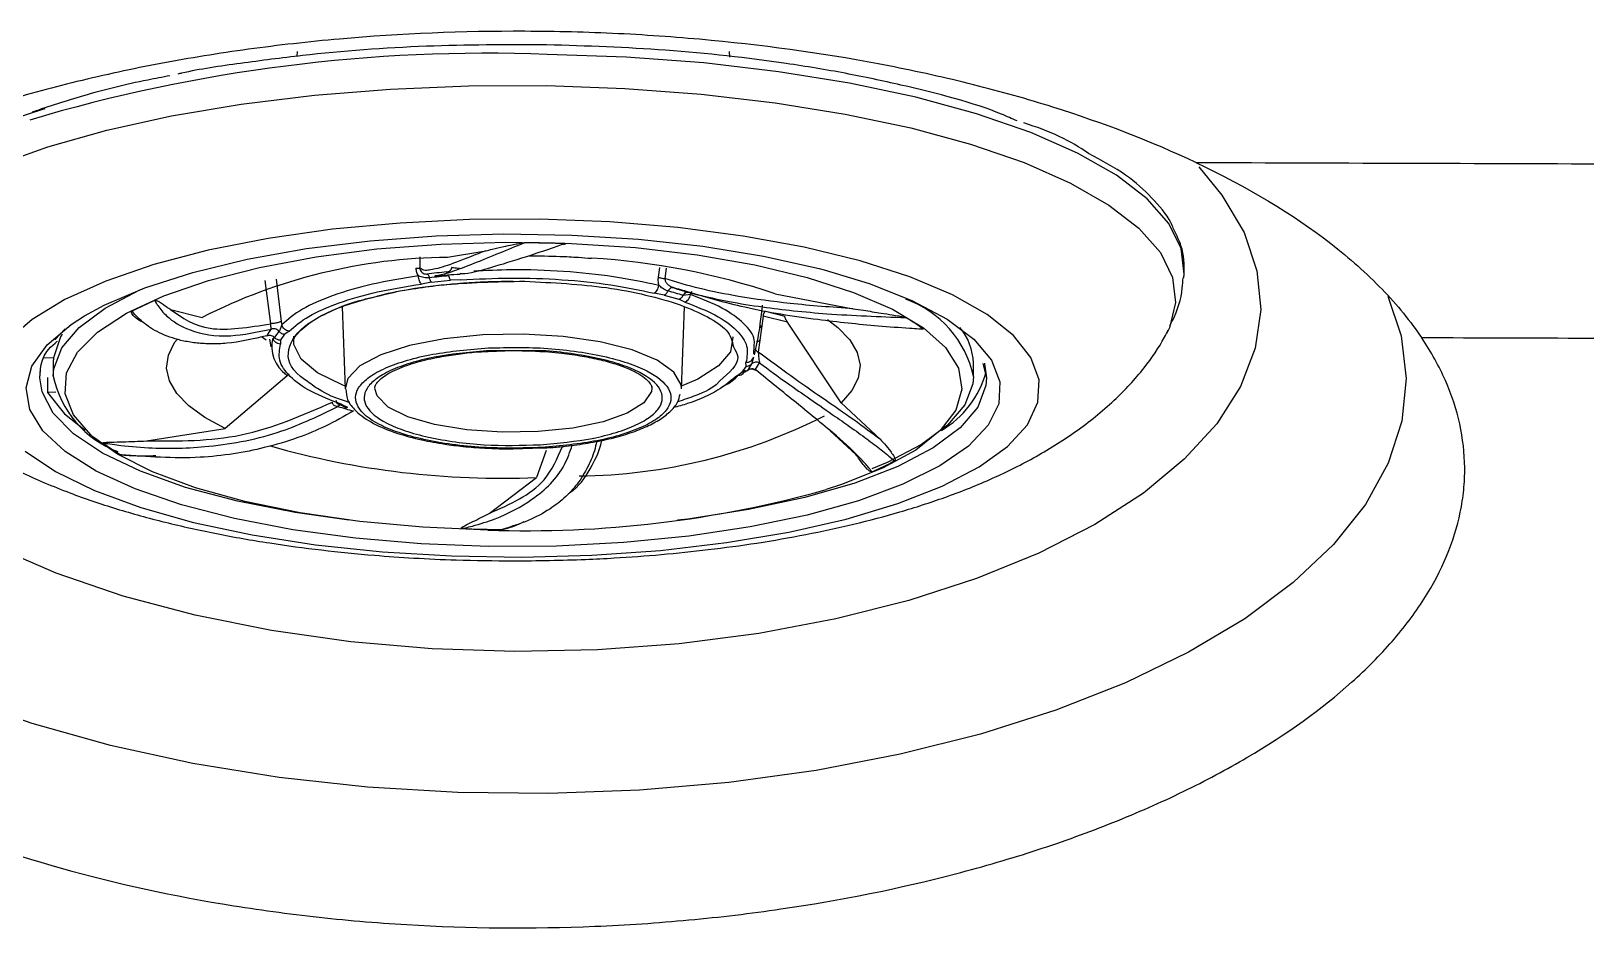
# Model space of a CAD drawing. Header units: inches. Extents: x 0 to 84, y -22 to 124.
# Drawn here: x 38.957 to 41.272, y 76.514 to 77.851 of the extents above; entities that cross this region are included whole.
import ezdxf

# ---------------------------------------------------------------- set-up
doc = ezdxf.new("R2010")
doc.units = ezdxf.units.IN
doc.header["$MEASUREMENT"] = 0
doc.layers.add('1', color=4, linetype='Continuous')
doc.layers.add('BDIM_CYAN', color=4, linetype='Continuous')

# ---------------------------------------------------------------- blocks, each defined once
blk = doc.blocks.new('2020 RELAY')
at = {"color": 8, "linetype": 'Continuous', "lineweight": 25, "flags": 128}
for points in [[(40.6953, 77.1487), (40.7297, 77.1069), (40.7626, 77.0512), (40.7819, 76.994), (40.7875, 76.9363), (40.7793, 76.8786), (40.7574, 76.8217), (40.722, 76.7663), (40.6736, 76.7132), (40.6128, 76.6629), (40.5404, 76.6162), (40.4573, 76.5736), (40.3645, 76.5356), (40.2633, 76.5027), (40.1547, 76.4754), (40.0404, 76.4539), (39.9216, 76.4386), (39.7998, 76.4296), (39.6767, 76.4271), (39.5537, 76.4311), (39.4324, 76.4415), (39.3143, 76.4582), (39.201, 76.481), (39.0937, 76.5096), (38.9939, 76.5437), (38.9029, 76.5828)], [(40.9766, 76.9564), (40.9965, 76.8971), (41.004, 76.8337), (40.9975, 76.7702), (40.9772, 76.7074), (40.9433, 76.6459), (40.896, 76.5864), (40.8359, 76.5295), (40.7637, 76.4758), (40.6801, 76.4259), (40.5859, 76.3803), (40.4822, 76.3395), (40.3702, 76.3039), (40.2508, 76.2739), (40.1256, 76.2498), (39.9957, 76.2319), (39.8625, 76.2204), (39.7275, 76.2154), (39.5921, 76.2169), (39.4576, 76.2249), (39.3257, 76.2394), (39.1976, 76.2601), (39.0746, 76.2869), (38.9582, 76.3195), (38.8495, 76.3576)]]:
    blk.add_lwpolyline(points, dxfattribs=at)
at = {"layer": '1', "color": 3, "linetype": 'Continuous', "lineweight": 25}
for points, knots in [([(40.6907, 77.1554), (40.6253, 77.1863), (40.5543, 77.2138), (40.4399, 77.2498), (40.4005, 77.2609), (40.3188, 77.2815), (40.2765, 77.2909), (40.1481, 77.316), (40.0599, 77.3286), (39.9464, 77.3394), (39.9235, 77.3413), (39.8775, 77.3446), (39.8542, 77.3461), (39.7845, 77.3494), (39.7381, 77.3506), (39.5994, 77.3511), (39.5074, 77.3473), (39.393, 77.3372), (39.3701, 77.3349), (39.3249, 77.3298), (39.3025, 77.327), (39.236, 77.3179), (39.1925, 77.3109), (39.1073, 77.2948), (39.0656, 77.2858), (39.0043, 77.2708), (38.9841, 77.2656), (38.9441, 77.2546), (38.9244, 77.2488), (38.8278, 77.2191), (38.7563, 77.1919), (38.6907, 77.1612)], [0, 0, 0, 0, 0.125, 0.125, 0.1875, 0.1875, 0.25, 0.25, 0.375, 0.375, 0.40625, 0.40625, 0.4375, 0.4375, 0.5, 0.5, 0.625, 0.625, 0.65625, 0.65625, 0.6875, 0.6875, 0.75, 0.75, 0.8125, 0.8125, 0.84375, 0.84375, 0.875, 0.875, 1, 1, 1, 1]), ([(40.6907, 77.1554), (40.9118, 77.1547), (41.3602, 77.1532), (42.0378, 77.1506), (42.7169, 77.1477), (43.1685, 77.1455), (43.3911, 77.1444)], [0, 0, 0, 0, 0.245569, 0.498216, 0.752718, 1, 1, 1, 1]), ([(40.6907, 77.1554), (40.7683, 77.1187), (40.8351, 77.0785), (40.9058, 77.0238), (40.9192, 77.0126), (40.9448, 76.9898), (40.9569, 76.9782), (40.991, 76.9429), (41.0106, 76.9188), (41.0272, 76.8941)], [0, 0, 0, 0, 0.5, 0.5, 0.625, 0.625, 0.75, 0.75, 1, 1, 1, 1]), ([(38.3285, 76.5345), (38.3399, 76.5129), (38.3536, 76.4914), (38.3776, 76.4595), (38.3861, 76.4488), (38.4043, 76.4279), (38.4139, 76.4176), (38.4643, 76.3666), (38.5126, 76.3278), (38.5829, 76.2821), (38.5974, 76.273), (38.6276, 76.2553), (38.6432, 76.2466), (38.6909, 76.2211), (38.7243, 76.205), (38.8288, 76.1592), (38.9044, 76.132), (39.0679, 76.0849), (39.1532, 76.0657), (39.2858, 76.0436), (39.3309, 76.0373), (39.3997, 76.0295), (39.4229, 76.0272), (39.4695, 76.0232), (39.4927, 76.0215), (39.6092, 76.0145), (39.7025, 76.0137), (39.8194, 76.0186), (39.8427, 76.0198), (39.8895, 76.023), (39.913, 76.0249), (39.9825, 76.0314), (40.0281, 76.0368), (40.1627, 76.0565), (40.2495, 76.074), (40.3751, 76.1068), (40.4156, 76.1186), (40.4937, 76.1441), (40.5313, 76.1577), (40.6037, 76.1867), (40.6385, 76.202), (40.6886, 76.2263), (40.705, 76.2346), (40.7367, 76.2516), (40.7521, 76.2602), (40.8267, 76.3042), (40.8786, 76.3415), (40.9339, 76.391), (40.9444, 76.401), (40.9646, 76.4214), (40.9742, 76.4317), (41.0012, 76.4628), (41.0169, 76.4838), (41.0574, 76.5473), (41.0756, 76.5905), (41.0869, 76.6455), (41.0886, 76.6566), (41.0908, 76.6787), (41.0913, 76.6896), (41.091, 76.7225), (41.0885, 76.7442), (41.079, 76.7875), (41.0719, 76.809), (41.0531, 76.8518), (41.0413, 76.8731), (41.0272, 76.8941)], [0, 0, 0, 0, 0.03125, 0.03125, 0.046875, 0.046875, 0.0625, 0.0625, 0.125, 0.125, 0.140625, 0.140625, 0.15625, 0.15625, 0.1875, 0.1875, 0.25, 0.25, 0.3125, 0.3125, 0.34375, 0.34375, 0.359375, 0.359375, 0.375, 0.375, 0.4375, 0.4375, 0.453125, 0.453125, 0.46875, 0.46875, 0.5, 0.5, 0.5625, 0.5625, 0.59375, 0.59375, 0.625, 0.625, 0.65625, 0.65625, 0.671875, 0.671875, 0.6875, 0.6875, 0.75, 0.75, 0.765625, 0.765625, 0.78125, 0.78125, 0.8125, 0.8125, 0.875, 0.875, 0.890625, 0.890625, 0.90625, 0.90625, 0.9375, 0.9375, 0.96875, 0.96875, 1, 1, 1, 1]), ([(43.0516, 76.8855), (42.8839, 76.8864), (42.545, 76.8882), (42.0365, 76.8905), (41.5294, 76.8925), (41.1934, 76.8936), (41.0272, 76.8941)], [0, 0, 0, 0, 0.248464, 0.502183, 0.753628, 1, 1, 1, 1])]:
    blk.add_open_spline(points, degree=3, knots=knots, dxfattribs=at)
at = {"layer": 'BDIM_CYAN'}
for p, q in [((39.3527, 77.3208), (39.3521, 77.3135)), ((39.9972, 77.312), (39.9965, 77.3207)), ((39.5356, 77.015), (39.5354, 76.9985)), ((39.5765, 77.0141), (39.6337, 77.0239)), ((39.3134, 76.9152), (39.3053, 76.9797)), ((39.3214, 76.9816), (39.3291, 76.9187)), ((39.5527, 76.9771), (39.5808, 76.98)), ((39.5962, 76.9804), (39.5808, 76.98)), ((39.8924, 76.9991), (39.8903, 76.9846)), ((39.9024, 76.9977), (39.9002, 76.9824)), ((39.5527, 76.9771), (39.5378, 76.9743)), ((39.8992, 76.9579), (39.8843, 76.9607)), ((39.8992, 76.9579), (39.9211, 76.9516)), ((39.9104, 76.969), (39.9078, 76.9711)), ((39.9383, 76.9586), (39.9273, 76.9574)), ((39.9303, 76.9608), (39.9304, 76.9639)), ((39.94, 76.9631), (39.9383, 76.9586)), ((40.0645, 76.9599), (40.1804, 76.9376)), ((39.1643, 76.9365), (39.2112, 76.9245)), ((39.4195, 76.9401), (39.424, 76.8183)), ((39.9299, 76.9475), (39.9211, 76.9516)), ((39.925, 76.8183), (39.9296, 76.9402)), ((40.0503, 76.9337), (40.079, 76.9266)), ((39.3291, 76.9187), (39.3298, 76.9137)), ((40.0468, 76.9266), (40.0394, 76.8729)), ((40.083, 76.9175), (40.0468, 76.9266)), ((40.1626, 76.7971), (40.083, 76.9175)), ((38.992, 76.8911), (39.0074, 76.9076)), ((39.2995, 76.8961), (39.3065, 76.8913)), ((39.3113, 76.892), (39.3134, 76.8809)), ((39.328, 76.8903), (39.3342, 76.8995)), ((39.328, 76.8903), (39.328, 76.8848)), ((39.3408, 76.904), (39.3342, 76.8995)), ((40.0368, 76.8876), (40.0426, 76.8912)), ((38.9899, 76.8644), (38.9757, 76.864)), ((38.9897, 76.8644), (38.9895, 76.8587)), ((39.6961, 76.8748), (39.6345, 76.875)), ((39.6373, 76.8739), (39.6745, 76.8753)), ((40.0318, 76.8632), (40.0307, 76.862)), ((40.0319, 76.8646), (40.032, 76.8649)), ((40.0326, 76.8703), (40.0331, 76.8817)), ((38.9698, 76.8347), (38.9706, 76.8456)), ((38.9895, 76.8567), (38.9895, 76.8371)), ((39.341, 76.84), (39.2456, 76.7591)), ((40.0083, 76.8383), (40.0148, 76.8428)), ((40.0211, 76.852), (40.0148, 76.8428)), ((40.0211, 76.852), (40.021, 76.8576)), ((40.3596, 76.8368), (40.3596, 76.8565)), ((40.3738, 76.8561), (40.3792, 76.8346)), ((38.981, 76.8352), (38.981, 76.8129)), ((39.8806, 76.8223), (39.8807, 76.8199)), ((40.3596, 76.8368), (40.3587, 76.8257)), ((38.981, 76.8134), (38.9933, 76.8138)), ((39.4198, 76.7939), (39.4181, 76.7947)), ((39.4191, 76.7948), (39.4279, 76.7907)), ((40.1626, 76.7971), (40.2212, 76.7425)), ((39.1284, 76.7406), (39.2456, 76.7591)), ((40.1847, 76.7205), (40.1465, 76.7556)), ((39.6745, 76.7286), (39.7176, 76.7303)), ((39.7236, 76.7265), (39.7089, 76.6859)), ((39.6387, 76.6327), (39.7089, 76.6859))]:
    blk.add_line(p, q, dxfattribs=at)
at = {"layer": 'BDIM_CYAN', "flags": 128}
for points in [[(40.673, 76.9836), (40.6735, 76.9891), (40.669, 77.0271), (40.6505, 77.0646), (40.6183, 77.1012), (40.5729, 77.1363), (40.5149, 77.1694), (40.445, 77.2001), (40.3644, 77.228), (40.274, 77.2526), (40.1753, 77.2735), (40.0695, 77.2906), (39.9581, 77.3036), (39.8428, 77.3122), (39.7252, 77.3164)], [(38.7013, 76.902), (38.7002, 76.9042), (38.6889, 76.9415), (38.6913, 76.9791), (38.7076, 77.0162), (38.7374, 77.0525), (38.7804, 77.0874), (38.8359, 77.1204), (38.9033, 77.1511), (38.9814, 77.1789), (39.0693, 77.2037), (39.1656, 77.2249), (39.2692, 77.2423), (39.3784, 77.2556), (39.4917, 77.2648), (39.6076, 77.2695), (39.7245, 77.2698)], [(39.7245, 77.2698), (39.8407, 77.2657), (39.9545, 77.2572), (40.0644, 77.2444), (40.1688, 77.2275), (40.2663, 77.2068), (40.3555, 77.1825), (40.4351, 77.1551), (40.5041, 77.1248), (40.5614, 77.092), (40.6062, 77.0574), (40.638, 77.0213), (40.6563, 76.9842), (40.6607, 76.9467), (40.6514, 76.9093), (40.6475, 76.9012)], [(39.7142, 77.0707), (39.6095, 77.0702), (39.5059, 77.0652), (39.4054, 77.0558), (39.3096, 77.0422), (39.2204, 77.0246), (39.1393, 77.0033), (39.0677, 76.9788), (39.0069, 76.9514), (38.9581, 76.9217), (38.922, 76.8901)], [(38.9475, 76.7252), (38.9931, 76.6949), (39.0509, 76.6668), (39.1198, 76.6415), (39.1986, 76.6193), (39.2859, 76.6007), (39.3801, 76.586), (39.4796, 76.5755), (39.5826, 76.5693), (39.6872, 76.5676), (39.7916, 76.5704), (39.8939, 76.5776), (39.9922, 76.5891), (40.0849, 76.6048), (40.1703, 76.6242), (40.2469, 76.6472), (40.3132, 76.6732), (40.3681, 76.7018), (40.4106, 76.7325), (40.4401, 76.7648), (40.4558, 76.7981), (40.4576, 76.8317), (40.4454, 76.8651), (40.4195, 76.8977), (40.3803, 76.9289), (40.3285, 76.9581), (40.265, 76.9849), (40.191, 77.0087), (40.1077, 77.0291), (40.0168, 77.0458), (39.9197, 77.0584), (39.8183, 77.0668), (39.7142, 77.0707)], [(39.036, 76.9267), (39.0653, 76.9426), (39.1261, 76.9686), (39.1976, 76.9916), (39.2783, 77.0112), (39.3668, 77.027), (39.4612, 77.0387), (39.5598, 77.0461), (39.6606, 77.0489), (39.7617, 77.0473), (39.8611, 77.0411), (39.9569, 77.0306), (40.0472, 77.0158), (40.1302, 76.9972), (40.1376, 76.9953)], [(39.0502, 76.7457), (39.0457, 76.7496), (39.0195, 76.7797), (39.0072, 76.8108), (39.0092, 76.8421), (39.0254, 76.873), (39.0554, 76.9028), (39.0985, 76.9309), (39.154, 76.9567), (39.2205, 76.9796), (39.2968, 76.9991), (39.3811, 77.0149), (39.4716, 77.0265), (39.5665, 77.0338), (39.6636, 77.0366), (39.761, 77.0348), (39.8566, 77.0285), (39.9482, 77.0178), (40.0341, 77.0029), (40.1122, 76.9841), (40.1811, 76.9619), (40.2391, 76.9367), (40.2852, 76.9091), (40.3182, 76.8796), (40.3374, 76.8489), (40.3426, 76.8176), (40.3335, 76.7865), (40.3104, 76.756), (40.2737, 76.727), (40.2242, 76.7), (40.1631, 76.6756), (40.1402, 76.6681)], [(39.5946, 76.9975), (39.5922, 76.9976), (39.5898, 76.9978), (39.5876, 76.998), (39.5856, 76.9982), (39.5841, 76.9984), (39.5831, 76.9987), (39.5827, 76.9989), (39.5829, 76.9991)], [(40.1376, 76.9953), (40.2043, 76.9751), (40.2682, 76.9499), (40.3205, 76.922), (40.3602, 76.8921), (40.3865, 76.8607), (40.399, 76.8285), (40.3975, 76.796), (40.3818, 76.7639), (40.3523, 76.7328), (40.3097, 76.7033), (40.2547, 76.676), (40.1885, 76.6515), (40.1122, 76.6301), (40.0274, 76.6124), (39.9357, 76.5986), (39.8389, 76.5891), (39.739, 76.5839), (39.6378, 76.5833)], [(38.9895, 76.837), (38.9904, 76.8482), (39.0023, 76.8793), (39.0279, 76.9096), (39.0666, 76.9384), (39.1177, 76.9652), (39.1227, 76.9674)], [(39.6378, 76.5833), (39.5373, 76.5873), (39.4395, 76.5956), (39.3462, 76.6083), (39.2593, 76.625), (39.1806, 76.6454), (39.1114, 76.6692), (39.0532, 76.6958), (39.0071, 76.7247), (38.974, 76.7554), (38.9545, 76.7873), (38.949, 76.8198), (38.9577, 76.8522), (38.9803, 76.8838), (39.0164, 76.9142), (39.036, 76.9267)], [(40.1424, 76.9214), (40.1578, 76.9095), (40.1755, 76.8913), (40.1866, 76.8725), (40.1908, 76.8534), (40.1882, 76.8343), (40.1787, 76.8155), (40.1626, 76.7971)], [(39.0026, 76.8994), (39.0004, 76.8957), (38.9899, 76.8644)], [(39.2456, 76.7591), (39.2153, 76.7755), (39.1912, 76.793), (39.1735, 76.8113), (39.1625, 76.83), (39.1582, 76.8491), (39.1609, 76.8682), (39.1703, 76.8871), (39.1738, 76.8918)], [(39.4256, 76.8216), (39.4205, 76.8236), (39.3832, 76.842), (39.3586, 76.8625), (39.3477, 76.8842), (39.348, 76.8968)], [(39.925, 76.8183), (39.9246, 76.8241), (39.9137, 76.8432), (39.8889, 76.8609), (39.8516, 76.8761), (39.8041, 76.8881), (39.749, 76.896), (39.6896, 76.8995), (39.6293, 76.8984), (39.5717, 76.8926), (39.52, 76.8826), (39.4773, 76.8689), (39.446, 76.8523), (39.4281, 76.8338), (39.424, 76.8183)], [(40.0011, 76.8964), (40.0013, 76.8954), (39.9979, 76.8735), (39.9803, 76.8523), (39.9493, 76.8327), (39.9234, 76.8215)], [(38.9899, 76.8644), (38.9895, 76.8581), (38.9895, 76.8567)], [(40.376, 76.8562), (40.3763, 76.8553), (40.3792, 76.8345)], [(39.4298, 76.6225), (39.3497, 76.6339), (39.264, 76.6508), (39.1866, 76.6714), (39.1192, 76.6954), (39.0631, 76.7222), (39.0195, 76.7513), (38.9892, 76.782), (38.9728, 76.8139), (38.9698, 76.8347)], [(39.8807, 76.8199), (39.8801, 76.8142), (39.8688, 76.7973), (39.8443, 76.7819), (39.8082, 76.7691), (39.763, 76.7597), (39.7117, 76.7544), (39.658, 76.7535), (39.6053, 76.7571), (39.5574, 76.765), (39.5175, 76.7766), (39.4882, 76.7911), (39.4717, 76.8076), (39.4683, 76.8187)], [(40.3792, 76.8345), (40.3783, 76.8231), (40.3661, 76.791), (40.3398, 76.7599), (40.2999, 76.7302), (40.2473, 76.7027), (40.1831, 76.6779), (40.1085, 76.6563), (40.025, 76.6383), (39.9344, 76.6243), (39.9192, 76.6224)], [(40.3587, 76.8257), (40.3468, 76.7946), (40.3212, 76.7643), (40.2824, 76.7355), (40.2313, 76.7087), (40.2082, 76.6989)], [(38.981, 76.8129), (39.0065, 76.7809), (39.0371, 76.7565)], [(39.6366, 76.6079), (39.5399, 76.6119), (39.446, 76.6205), (39.357, 76.6333), (39.2748, 76.6502), (39.2011, 76.6707), (39.1375, 76.6945), (39.0853, 76.7209), (39.0502, 76.7457)]]:
    blk.add_lwpolyline(points, dxfattribs=at)
at = {"layer": 'BDIM_CYAN'}
for centre, radius, start, end in [((39.6368, 74.9288), 2.3893, 87.8811, 106.5934), ((39.6744, 74.9785), 2.0574, 87.861, 89.5398), ((39.5848, 76.1903), 0.8238, 90.5779, 116.9744), ((39.7298, 75.9628), 1.0518, 71.442, 86.656), ((39.6648, 75.9813), 1.0149, 95.0561, 96.7453), ((39.6651, 76.0074), 0.9829, 95.0561, 96.7453), ((39.772, 76.4646), 0.5167, 72.4989, 75.0925), ((39.7751, 76.4534), 0.5335, 72.4989, 75.0925), ((39.3349, 76.4975), 0.4922, 113.2567, 117.6139), ((40.2063, 76.804), 0.1568, 12.1088, 70.3493), ((40.0394, 76.9095), 0.00438, 353.6492, 54.122), ((40.1076, 76.6662), 0.2992, 53.5811, 59.6555), ((40.2751, 76.8547), 0.0845, 1.2134, 40.5772), ((39.3628, 76.8676), 0.0626, 140.7746, 151.6066), ((39.3661, 76.8811), 0.0511, 165.6044, 235.3232), ((39.3726, 76.8657), 0.0606, 140.7745, 151.6067), ((39.9765, 76.8841), 0.0606, 320.7746, 331.6065), ((39.9863, 76.8866), 0.0626, 320.776, 331.6059), ((40.239, 76.8811), 0.1446, 300.2777, 344.9624), ((39.1403, 76.8688), 0.1542, 191.9037, 249.1692), ((39.5739, 77.3008), 0.5335, 252.499, 255.0925), ((39.7642, 77.5122), 0.8238, 270.5779, 296.9744), ((39.2414, 76.9783), 0.2992, 233.5811, 239.6555), ((39.6591, 77.9545), 1.2696, 254.1617, 272.2476), ((40.0142, 77.147), 0.4922, 293.2567, 297.6143), ((39.6954, 78.2507), 1.6439, 267.9507, 285.6975), ((39.6746, 78.666), 2.0574, 267.861, 269.5399)]:
    blk.add_arc(centre, radius, start, end, dxfattribs=at)
for points, knots in [([(39.7242, 77.3307), (39.6644, 77.3307), (39.5412, 77.3306), (39.3878, 77.3188), (39.2686, 77.3031), (39.2053, 77.2942), (39.1769, 77.2875), (39.175, 77.287)], [0, 0, 0, 0, 0.3120456, 0.6427827, 0.8152293, 0.987712, 1, 1, 1, 1]), ([(40.4246, 77.2172), (40.4171, 77.2206), (40.3706, 77.2417), (40.2803, 77.2649), (40.1697, 77.2887), (40.0545, 77.3077), (39.9063, 77.3247), (39.7837, 77.3288), (39.7242, 77.3307)], [0, 0, 0, 0, 0.048613, 0.298477, 0.420958, 0.543463, 0.77837, 1, 1, 1, 1]), ([(39.1633, 77.2845), (39.1523, 77.2824), (39.1066, 77.274), (39.0363, 77.2563), (38.983, 77.2387), (38.958, 77.2304)], [0, 0, 0, 0, 0.144167, 0.598044, 1, 1, 1, 1]), ([(38.9768, 77.2355), (38.944, 77.2247), (38.8881, 77.2063), (38.8272, 77.1756), (38.7687, 77.1388), (38.729, 77.1076), (38.7196, 77.0854), (38.7188, 77.0833)], [0, 0, 0, 0, 0.256578, 0.437168, 0.617796, 0.964151, 1, 1, 1, 1]), ([(40.531, 77.1689), (40.5176, 77.1777), (40.4918, 77.1946), (40.4534, 77.2081), (40.4349, 77.2146)], [0, 0, 0, 0, 0.518101, 1, 1, 1, 1]), ([(40.6572, 77.0574), (40.6561, 77.0602), (40.6499, 77.0759), (40.6262, 77.1025), (40.5892, 77.1378), (40.5507, 77.1584), (40.531, 77.1689)], [0, 0, 0, 0, 0.070783, 0.385353, 0.6863, 1, 1, 1, 1]), ([(40.6731, 76.9841), (40.6736, 76.9982), (40.6744, 77.0229), (40.6624, 77.047), (40.6572, 77.0574)], [0, 0, 0, 0, 0.570278, 1, 1, 1, 1]), ([(39.5577, 76.9869), (39.5601, 76.9871), (39.567, 76.9876), (39.5861, 76.9938), (39.6159, 77.005), (39.6514, 77.0194), (39.6784, 77.0306), (39.6909, 77.0358)], [0, 0, 0, 0, 0.115138, 0.33875, 0.571483, 0.801924, 1, 1, 1, 1]), ([(39.7512, 77.0344), (39.7505, 77.0342), (39.7488, 77.0336), (39.7435, 77.0317), (39.7271, 77.026), (39.6912, 77.0138), (39.6412, 76.9985), (39.6062, 76.9882), (39.5964, 76.9897), (39.5955, 76.9898)], [0, 0, 0, 0, 0.0094168, 0.0251547, 0.0754074, 0.247013, 0.5680042, 0.9604365, 1, 1, 1, 1]), ([(39.6337, 77.0239), (39.6368, 77.0246), (39.6452, 77.0266), (39.6583, 77.0296), (39.6711, 77.0325), (39.6807, 77.0343), (39.6866, 77.0356), (39.6905, 77.0358), (39.6909, 77.0358)], [0, 0, 0, 0, 0.191782, 0.518998, 0.728969, 0.85611, 0.98384, 1, 1, 1, 1]), ([(39.7512, 77.0344), (39.7513, 77.0344), (39.7516, 77.0344), (39.7519, 77.0344), (39.7521, 77.0343), (39.7522, 77.0342), (39.7522, 77.0339), (39.7513, 77.0335), (39.7502, 77.0331), (39.7494, 77.0329)], [0, 0, 0, 0, 0.0472089, 0.0948813, 0.1380402, 0.1852088, 0.2658589, 0.5177262, 1, 1, 1, 1]), ([(39.6337, 77.0239), (39.6183, 77.0178), (39.5878, 77.0058), (39.5622, 76.997), (39.5525, 76.9955), (39.5495, 76.9951)], [0, 0, 0, 0, 0.413246, 0.821018, 1, 1, 1, 1]), ([(39.6986, 77.0165), (39.7137, 77.0163), (39.7383, 77.016), (39.7691, 77.0144), (39.7844, 77.0131), (39.7908, 77.0126)], [0, 0, 0, 0, 0.4826732, 0.7846062, 1, 1, 1, 1]), ([(39.5333, 76.9863), (39.5099, 76.9825), (39.4629, 76.975), (39.4047, 76.9578), (39.3575, 76.9373), (39.339, 76.9216), (39.3298, 76.9137)], [0, 0, 0, 0, 0.25, 0.5, 0.75, 1, 1, 1, 1]), ([(39.4683, 76.9553), (39.4712, 76.9561), (39.4878, 76.961), (39.5206, 76.9668), (39.5604, 76.9724), (39.5919, 76.9753), (39.6154, 76.9769), (39.6325, 76.9777), (39.6514, 76.9784), (39.665, 76.9785), (39.6745, 76.9785)], [0, 0, 0, 0, 0.054593, 0.302644, 0.495711, 0.639267, 0.743426, 0.818046, 0.871158, 1, 1, 1, 1]), ([(39.4683, 76.9552), (39.4805, 76.9582), (39.5104, 76.9658), (39.5846, 76.9764), (39.6494, 76.9777), (39.6915, 76.9785)], [0, 0, 0, 0, 0.194421, 0.476325, 1, 1, 1, 1]), ([(39.5294, 76.9978), (39.5302, 76.9978), (39.5318, 76.9979), (39.5336, 76.998), (39.5349, 76.9982), (39.5352, 76.9984), (39.5354, 76.9985)], [0, 0, 0, 0, 0.245337, 0.5, 0.754663, 1, 1, 1, 1]), ([(39.5294, 76.9978), (39.5296, 76.9959), (39.5299, 76.9916), (39.5321, 76.9882), (39.5333, 76.9863)], [0, 0, 0, 0, 0.4591041, 1, 1, 1, 1]), ([(39.5496, 76.9835), (39.5469, 76.9835), (39.5412, 76.9835), (39.536, 76.9854), (39.5333, 76.9863)], [0, 0, 0, 0, 0.490746, 1, 1, 1, 1]), ([(39.5354, 76.9985), (39.5354, 76.9978), (39.5355, 76.9964), (39.5365, 76.994), (39.5385, 76.9914), (39.5418, 76.9894), (39.5443, 76.9893), (39.5456, 76.9892)], [0, 0, 0, 0, 0.111418, 0.230072, 0.482003, 0.743082, 1, 1, 1, 1]), ([(39.5495, 76.9951), (39.5489, 76.995), (39.5445, 76.9941), (39.5396, 76.9948), (39.5368, 76.9973), (39.5354, 76.9985)], [0, 0, 0, 0, 0.079767, 0.543646, 1, 1, 1, 1]), ([(39.5578, 76.9863), (39.564, 76.9869), (39.5762, 76.9881), (39.5892, 76.9888), (39.5955, 76.9891)], [0, 0, 0, 0, 0.508755, 1, 1, 1, 1]), ([(39.5753, 76.9923), (39.5763, 76.9924), (39.5781, 76.9926), (39.5802, 76.9938), (39.5816, 76.9952), (39.5823, 76.9964), (39.5828, 76.9978), (39.5828, 76.9987), (39.5829, 76.9991)], [0, 0, 0, 0, 0.27767, 0.532627, 0.651875, 0.767289, 0.882123, 1, 1, 1, 1]), ([(39.5962, 76.9804), (39.6209, 76.9817), (39.671, 76.9844), (39.7475, 76.9816), (39.821, 76.9741), (39.8634, 76.9651), (39.8843, 76.9607)], [0, 0, 0, 0, 0.247011, 0.5, 0.752989, 1, 1, 1, 1]), ([(39.8912, 76.9722), (39.8693, 76.9769), (39.8255, 76.9862), (39.7499, 76.9937), (39.6788, 76.9966), (39.6344, 76.9943), (39.6159, 76.9934)], [0, 0, 0, 0, 0.269341, 0.538682, 0.808023, 1, 1, 1, 1]), ([(39.6915, 76.9785), (39.7333, 76.9763), (39.7976, 76.9731), (39.8733, 76.9584), (39.9248, 76.9437), (39.9648, 76.9258), (39.9971, 76.9048), (40.0004, 76.8892), (40.0022, 76.8807)], [0, 0, 0, 0, 0.263282, 0.405011, 0.549748, 0.694485, 0.836214, 1, 1, 1, 1]), ([(39.8903, 76.9846), (39.89, 76.9827), (39.8895, 76.9785), (39.8906, 76.9745), (39.8912, 76.9722)], [0, 0, 0, 0, 0.459354, 1, 1, 1, 1]), ([(39.8903, 76.9846), (39.891, 76.9844), (39.8925, 76.9839), (39.8951, 76.9832), (39.8978, 76.9827), (39.8994, 76.9825), (39.9002, 76.9824)], [0, 0, 0, 0, 0.245337, 0.5, 0.754663, 1, 1, 1, 1]), ([(40.1804, 76.9376), (40.149, 76.9398), (40.0913, 76.9439), (40.0146, 76.9545), (39.952, 76.9667), (39.9173, 76.9772), (39.9002, 76.9824)], [0, 0, 0, 0, 0.317509, 0.5834805, 0.7948327, 1, 1, 1, 1]), ([(39.9002, 76.9824), (39.9003, 76.9817), (39.9004, 76.9803), (39.9016, 76.9774), (39.904, 76.974), (39.9078, 76.9707), (39.9109, 76.9695), (39.9124, 76.9689)], [0, 0, 0, 0, 0.111469, 0.230184, 0.482261, 0.743373, 1, 1, 1, 1]), ([(40.652, 76.9121), (40.6535, 76.9149), (40.6629, 76.9319), (40.6704, 76.9565), (40.6715, 76.9784), (40.6718, 76.9833)], [0, 0, 0, 0, 0.128952, 0.803003, 1, 1, 1, 1]), ([(39.3408, 76.904), (39.3496, 76.9116), (39.3674, 76.9268), (39.4132, 76.9467), (39.4699, 76.9634), (39.5154, 76.9707), (39.5378, 76.9743)], [0, 0, 0, 0, 0.2470114, 0.5, 0.7529886, 1, 1, 1, 1]), ([(39.3463, 76.8896), (39.3462, 76.8895), (39.346, 76.8889), (39.3488, 76.8951), (39.3553, 76.9031), (39.369, 76.9155), (39.3922, 76.9295), (39.4259, 76.944), (39.4545, 76.9516), (39.4683, 76.9553)], [0, 0, 0, 0, 0.015206, 0.098506, 0.227703, 0.359048, 0.5745316, 0.7963318, 1, 1, 1, 1]), ([(39.9049, 76.9639), (39.9022, 76.9651), (39.8974, 76.9671), (39.8931, 76.9707), (39.8912, 76.9722)], [0, 0, 0, 0, 0.571403, 1, 1, 1, 1]), ([(39.9124, 76.9689), (39.9261, 76.9647), (39.9402, 76.9603), (39.9556, 76.957), (39.9561, 76.9569)], [0, 0, 0, 0, 0.968064, 1, 1, 1, 1]), ([(39.9273, 76.9574), (39.9279, 76.9583), (39.9291, 76.9601), (39.9314, 76.9618), (39.9331, 76.9625), (39.934, 76.9624), (39.9341, 76.9624)], [0, 0, 0, 0, 0.3197, 0.636687, 0.93355, 1, 1, 1, 1]), ([(39.9313, 76.9632), (39.936, 76.9619), (39.9407, 76.9606), (39.9425, 76.9599), (39.9425, 76.9599)], [0, 0, 0, 0, 0.993319, 1, 1, 1, 1]), ([(39.9352, 76.9621), (39.9349, 76.962), (39.9341, 76.9616), (39.9331, 76.9619), (39.9323, 76.9622)], [0, 0, 0, 0, 0.316824, 1, 1, 1, 1]), ([(40.2852, 76.9069), (40.2844, 76.907), (40.2821, 76.9071), (40.2754, 76.9075), (40.254, 76.9088), (40.2043, 76.9125), (40.1213, 76.9213), (40.0235, 76.9365), (39.963, 76.9542), (39.9356, 76.9622)], [0, 0, 0, 0, 0.007325, 0.019566, 0.058651, 0.192116, 0.441769, 0.746986, 1, 1, 1, 1]), ([(40.0331, 76.8817), (40.0334, 76.8848), (40.0348, 76.8962), (40.0193, 76.9157), (39.9884, 76.9391), (39.955, 76.9521), (39.9383, 76.9586)], [0, 0, 0, 0, 0.107845, 0.40523, 0.702615, 1, 1, 1, 1]), ([(39.9561, 76.9569), (39.9692, 76.9539), (39.9981, 76.9474), (40.0438, 76.9402), (40.0927, 76.9343), (40.1643, 76.9278), (40.2198, 76.9258), (40.2587, 76.9244)], [0, 0, 0, 0, 0.140439, 0.3091, 0.459944, 0.620753, 1, 1, 1, 1]), ([(39.1241, 76.9168), (39.1233, 76.9172), (39.119, 76.9191), (39.1138, 76.9227), (39.1088, 76.927), (39.1068, 76.9303), (39.1052, 76.9324), (39.1066, 76.9336), (39.1067, 76.9337)], [0, 0, 0, 0, 0.082577, 0.454057, 0.692417, 0.836736, 0.981723, 1, 1, 1, 1]), ([(39.3077, 76.8973), (39.2873, 76.8926), (39.2587, 76.8859), (39.2249, 76.8849), (39.2036, 76.886), (39.178, 76.89), (39.1507, 76.8991), (39.1249, 76.9142), (39.1126, 76.9274), (39.1067, 76.9337)], [0, 0, 0, 0, 0.229238, 0.322198, 0.414546, 0.50635, 0.67863, 0.847274, 1, 1, 1, 1]), ([(39.1405, 76.9498), (39.1406, 76.9498), (39.1408, 76.9499), (39.1411, 76.9499), (39.1414, 76.95), (39.1419, 76.9499), (39.1427, 76.9498), (39.145, 76.9491), (39.151, 76.9455), (39.1573, 76.941), (39.1626, 76.9376), (39.1643, 76.9365)], [0, 0, 0, 0, 0.005501, 0.011055, 0.016084, 0.02158, 0.030977, 0.060324, 0.195274, 0.730604, 1, 1, 1, 1]), ([(39.1405, 76.9498), (39.1407, 76.9494), (39.1412, 76.9486), (39.1427, 76.946), (39.1476, 76.9382), (39.1615, 76.922), (39.1936, 76.9025), (39.2473, 76.8932), (39.2934, 76.9028), (39.3143, 76.9071)], [0, 0, 0, 0, 0.007325, 0.019566, 0.05865, 0.192116, 0.441769, 0.746986, 1, 1, 1, 1]), ([(39.1643, 76.9365), (39.1816, 76.9242), (39.2165, 76.8995), (39.2809, 76.9099), (39.3134, 76.9152)], [0, 0, 0, 0, 0.495173, 1, 1, 1, 1]), ([(39.366, 76.8308), (39.3631, 76.8328), (39.3422, 76.8469), (39.3335, 76.8769), (39.3578, 76.9108), (39.4029, 76.9349), (39.4371, 76.9482), (39.4621, 76.9538), (39.4683, 76.9552)], [0, 0, 0, 0, 0.047352, 0.338991, 0.630629, 0.787623, 0.947949, 1, 1, 1, 1]), ([(39.9299, 76.9475), (39.9459, 76.9413), (39.9781, 76.9287), (40.0088, 76.906), (40.0255, 76.8819), (40.0225, 76.8656), (40.021, 76.8576)], [0, 0, 0, 0, 0.247011, 0.5, 0.752989, 1, 1, 1, 1]), ([(40.0335, 76.8687), (40.035, 76.8749), (40.0409, 76.8994), (40.0436, 76.9243), (40.0457, 76.9429)], [0, 0, 0, 0, 0.255935, 1, 1, 1, 1]), ([(40.0468, 76.9266), (40.0469, 76.9273), (40.047, 76.9285), (40.0474, 76.93), (40.0479, 76.9311), (40.0484, 76.9321), (40.0492, 76.9331), (40.0499, 76.9335), (40.0503, 76.9337)], [0, 0, 0, 0, 0.2502629, 0.3822316, 0.5148432, 0.6452868, 0.7710154, 1, 1, 1, 1]), ([(40.1804, 76.9376), (40.1856, 76.9368), (40.1996, 76.9346), (40.2192, 76.9316), (40.2367, 76.9288), (40.2473, 76.927), (40.2534, 76.9258), (40.2566, 76.9251), (40.2582, 76.9247), (40.2586, 76.9244), (40.2587, 76.9244)], [0, 0, 0, 0, 0.191797, 0.519572, 0.729704, 0.856737, 0.930022, 0.970712, 0.992634, 1, 1, 1, 1]), ([(39.3291, 76.9187), (39.3288, 76.9186), (39.3283, 76.9182), (39.3268, 76.9177), (39.3248, 76.917), (39.3223, 76.9164), (39.3198, 76.9159), (39.3173, 76.9156), (39.3151, 76.9153), (39.314, 76.9153), (39.3134, 76.9152)], [0, 0, 0, 0, 0.112211, 0.235183, 0.366441, 0.502102, 0.637431, 0.767756, 0.88937, 1, 1, 1, 1]), ([(39.3143, 76.9071), (39.3142, 76.9074), (39.3141, 76.9079), (39.3138, 76.9095), (39.3137, 76.9111), (39.3135, 76.9124), (39.3135, 76.9138), (39.3134, 76.9148), (39.3134, 76.9152)], [0, 0, 0, 0, 0.277558, 0.532524, 0.651825, 0.767232, 0.882131, 1, 1, 1, 1]), ([(39.3298, 76.9137), (39.3295, 76.9129), (39.3291, 76.9118), (39.3285, 76.9099), (39.3277, 76.9079), (39.3268, 76.9056), (39.326, 76.9045), (39.3257, 76.904)], [0, 0, 0, 0, 0.224307, 0.303573, 0.473827, 0.745729, 1, 1, 1, 1]), ([(40.083, 76.9175), (40.0821, 76.9187), (40.0804, 76.9213), (40.0791, 76.9243), (40.0788, 76.926), (40.079, 76.9265), (40.079, 76.9266)], [0, 0, 0, 0, 0.3557567, 0.7229201, 0.9162696, 1, 1, 1, 1]), ([(38.6992, 76.9063), (38.7058, 76.8941), (38.7203, 76.8676), (38.7539, 76.8259), (38.8023, 76.7793), (38.8652, 76.734), (38.9378, 76.6945), (39.0106, 76.6636), (39.0827, 76.6391), (39.1555, 76.6191), (39.2317, 76.6021), (39.3097, 76.5884), (39.3884, 76.5778), (39.4604, 76.5706), (39.5274, 76.5659), (39.5964, 76.5626), (39.646, 76.5622), (39.6745, 76.5619)], [0, 0, 0, 0, 0.048145, 0.105639, 0.169721, 0.255549, 0.34241, 0.423257, 0.49479, 0.564996, 0.635566, 0.705197, 0.770478, 0.835017, 0.882366, 0.932544, 1, 1, 1, 1]), ([(38.9698, 76.8347), (38.9706, 76.8522), (38.9715, 76.8707), (38.9947, 76.8883), (38.996, 76.8892)], [0, 0, 0, 0, 0.945293, 1, 1, 1, 1]), ([(39.3257, 76.904), (39.3248, 76.9048), (39.3232, 76.9064), (39.3201, 76.9077), (39.317, 76.9079), (39.3152, 76.9074), (39.3143, 76.9071)], [0, 0, 0, 0, 0.266689, 0.531115, 0.778754, 1, 1, 1, 1]), ([(39.3193, 76.8945), (39.3188, 76.8939), (39.3179, 76.8928), (39.317, 76.8935), (39.3166, 76.8938)], [0, 0, 0, 0, 0.571404, 1, 1, 1, 1]), ([(39.3257, 76.904), (39.3263, 76.9034), (39.3274, 76.9022), (39.3296, 76.9008), (39.3319, 76.8999), (39.3334, 76.8997), (39.3342, 76.8995)], [0, 0, 0, 0, 0.257259, 0.51339, 0.762603, 1, 1, 1, 1]), ([(39.6745, 76.5619), (39.7105, 76.5623), (39.7609, 76.5629), (39.8343, 76.5667), (39.8956, 76.5711), (39.9666, 76.5785), (40.0386, 76.5883), (40.111, 76.6009), (40.1823, 76.6162), (40.2513, 76.6346), (40.319, 76.6564), (40.3852, 76.6826), (40.4502, 76.7146), (40.5127, 76.7533), (40.569, 76.7985), (40.6139, 76.8471), (40.6382, 76.883), (40.648, 76.9023), (40.6499, 76.9059)], [0, 0, 0, 0, 0.085293, 0.119557, 0.176025, 0.233724, 0.29488, 0.35878, 0.424051, 0.490435, 0.558183, 0.63013, 0.703906, 0.77979, 0.855467, 0.924502, 0.985682, 1, 1, 1, 1]), ([(39.4191, 76.7948), (39.4032, 76.801), (39.3709, 76.8136), (39.3402, 76.8363), (39.3235, 76.8604), (39.3265, 76.8767), (39.328, 76.8848)], [0, 0, 0, 0, 0.247012, 0.5, 0.752988, 1, 1, 1, 1]), ([(39.7169, 76.7307), (39.6873, 76.73), (39.6417, 76.7289), (39.5827, 76.735), (39.5402, 76.7424), (39.5035, 76.7525), (39.4657, 76.7681), (39.438, 76.791), (39.4386, 76.8155), (39.4567, 76.8344), (39.4799, 76.848), (39.5114, 76.8598), (39.5599, 76.8722), (39.6037, 76.8763), (39.6321, 76.879)], [0, 0, 0, 0, 0.119728, 0.18418, 0.25, 0.31582, 0.380272, 0.5, 0.619728, 0.68418, 0.75, 0.81582, 0.880272, 1, 1, 1, 1]), ([(39.6345, 76.875), (39.6075, 76.8724), (39.5661, 76.8685), (39.5203, 76.8568), (39.4905, 76.8457), (39.4686, 76.8328), (39.4515, 76.8149), (39.4509, 76.7917), (39.4771, 76.7701), (39.5128, 76.7553), (39.5476, 76.7458), (39.5877, 76.7388), (39.6435, 76.733), (39.6866, 76.7341), (39.7146, 76.7348)], [0, 0, 0, 0, 0.119728, 0.18418, 0.25, 0.31582, 0.380272, 0.5, 0.619728, 0.68418, 0.75, 0.81582, 0.880272, 1, 1, 1, 1]), ([(39.4683, 76.8195), (39.4684, 76.8212), (39.4687, 76.8248), (39.48, 76.8367), (39.5033, 76.8491), (39.5339, 76.8592), (39.5654, 76.8662), (39.5952, 76.8706), (39.6184, 76.8733), (39.6327, 76.8737), (39.6373, 76.8739)], [0, 0, 0, 0, 0.150796, 0.311219, 0.474105, 0.626864, 0.756195, 0.857593, 0.954519, 1, 1, 1, 1]), ([(39.6321, 76.879), (39.6618, 76.8797), (39.7073, 76.8808), (39.7664, 76.8747), (39.8088, 76.8673), (39.8456, 76.8572), (39.8833, 76.8416), (39.911, 76.8188), (39.9104, 76.7942), (39.8924, 76.7753), (39.8692, 76.7617), (39.8377, 76.75), (39.7892, 76.7375), (39.7454, 76.7334), (39.7169, 76.7307)], [0, 0, 0, 0, 0.119728, 0.18418, 0.25, 0.31582, 0.380272, 0.5, 0.619728, 0.68418, 0.75, 0.81582, 0.880272, 1, 1, 1, 1]), ([(39.6745, 76.8753), (39.6922, 76.8749), (39.7168, 76.8744), (39.7509, 76.871), (39.7774, 76.8672), (39.8054, 76.8615), (39.83, 76.8545), (39.8502, 76.8466), (39.8653, 76.8384), (39.8752, 76.8306), (39.88, 76.8241), (39.8803, 76.8219), (39.8805, 76.8208)], [0, 0, 0, 0, 0.161261, 0.224179, 0.326122, 0.426988, 0.529921, 0.631038, 0.728764, 0.822607, 0.915199, 1, 1, 1, 1]), ([(39.7146, 76.7348), (39.7415, 76.7373), (39.7829, 76.7412), (39.8288, 76.753), (39.8585, 76.7641), (39.8805, 76.777), (39.8975, 76.7948), (39.8981, 76.818), (39.872, 76.8396), (39.8362, 76.8544), (39.8015, 76.864), (39.7613, 76.8708), (39.7255, 76.8752), (39.7033, 76.8749), (39.6961, 76.8748)], [0, 0, 0, 0, 0.131383, 0.202109, 0.274336, 0.346562, 0.417288, 0.548671, 0.680054, 0.75078, 0.823007, 0.895234, 0.965959, 1, 1, 1, 1]), ([(40.0022, 76.8807), (40.0053, 76.8757), (40.0156, 76.8586), (39.9958, 76.842), (39.9819, 76.8303)], [0, 0, 0, 0, 0.294628, 1, 1, 1, 1]), ([(40.0298, 76.8553), (40.0303, 76.8569), (40.0312, 76.8597), (40.0321, 76.8639), (40.0325, 76.8657)], [0, 0, 0, 0, 0.571399, 1, 1, 1, 1]), ([(40.0354, 76.8777), (40.0353, 76.8774), (40.0352, 76.8766), (40.036, 76.8753), (40.0374, 76.874), (40.0387, 76.8733), (40.0394, 76.8729)], [0, 0, 0, 0, 0.245337, 0.5, 0.754663, 1, 1, 1, 1]), ([(40.0394, 76.8729), (40.0394, 76.8722), (40.0394, 76.8708), (40.0396, 76.8676), (40.04, 76.8637), (40.0406, 76.8596), (40.0411, 76.8578), (40.0413, 76.8568)], [0, 0, 0, 0, 0.111467, 0.230181, 0.482258, 0.743371, 1, 1, 1, 1]), ([(40.2212, 76.7425), (40.2087, 76.7519), (40.1844, 76.7701), (40.1376, 76.8025), (40.089, 76.8362), (40.0557, 76.8608), (40.0394, 76.8729)], [0, 0, 0, 0, 0.280747, 0.545552, 0.776817, 1, 1, 1, 1]), ([(40.0234, 76.8458), (40.0228, 76.8453), (40.0216, 76.8442), (40.0195, 76.8432), (40.0172, 76.8427), (40.0156, 76.8427), (40.0148, 76.8428)], [0, 0, 0, 0, 0.257259, 0.51339, 0.762603, 1, 1, 1, 1]), ([(40.0193, 76.8458), (40.0196, 76.8457), (40.02, 76.8456), (40.0206, 76.8451), (40.0213, 76.8447), (40.0223, 76.8447), (40.023, 76.8454), (40.0234, 76.8458)], [0, 0, 0, 0, 0.224307, 0.303573, 0.473827, 0.745729, 1, 1, 1, 1]), ([(40.0234, 76.8458), (40.0242, 76.8465), (40.0258, 76.8478), (40.029, 76.8485), (40.0321, 76.8483), (40.0339, 76.8474), (40.0347, 76.847)], [0, 0, 0, 0, 0.266689, 0.531115, 0.778754, 1, 1, 1, 1]), ([(40.0238, 76.8462), (40.0246, 76.8467), (40.0262, 76.8477), (40.0297, 76.848), (40.0329, 76.8473), (40.0345, 76.8461), (40.0353, 76.8456)], [0, 0, 0, 0, 0.275619, 0.5382159, 0.7809756, 1, 1, 1, 1]), ([(40.0347, 76.847), (40.0348, 76.8466), (40.035, 76.8457), (40.0352, 76.8456), (40.0354, 76.8461), (40.0355, 76.8469), (40.0356, 76.8479), (40.0356, 76.8488), (40.0357, 76.8492)], [0, 0, 0, 0, 0.2775578, 0.5325236, 0.6518255, 0.7672317, 0.8821311, 1, 1, 1, 1]), ([(40.2085, 76.6948), (40.2083, 76.695), (40.2079, 76.6956), (40.2064, 76.6975), (40.2014, 76.7037), (40.1875, 76.7192), (40.1555, 76.7493), (40.1017, 76.7926), (40.0556, 76.8301), (40.0347, 76.847)], [0, 0, 0, 0, 0.007325, 0.019566, 0.05865, 0.192116, 0.441769, 0.746986, 1, 1, 1, 1]), ([(40.0413, 76.8568), (40.0551, 76.8467), (40.0808, 76.8278), (40.119, 76.8013), (40.1514, 76.7789), (40.1805, 76.7585), (40.2043, 76.7413), (40.2258, 76.7249), (40.2367, 76.7156), (40.2423, 76.7108)], [0, 0, 0, 0, 0.1542714, 0.2889518, 0.4544243, 0.5750718, 0.7142254, 0.8527531, 1, 1, 1, 1]), ([(39.4312, 76.7977), (39.4295, 76.7982), (39.4107, 76.8036), (39.3872, 76.8147), (39.3721, 76.8262), (39.366, 76.8308)], [0, 0, 0, 0, 0.05492, 0.616175, 1, 1, 1, 1]), ([(39.4252, 76.8177), (39.4256, 76.8124), (39.4267, 76.8003), (39.441, 76.7829), (39.4645, 76.7664), (39.4985, 76.7523), (39.5353, 76.7424), (39.5693, 76.7361), (39.601, 76.7321), (39.6351, 76.7293), (39.6604, 76.7289), (39.6745, 76.7286)], [0, 0, 0, 0, 0.085089, 0.19741, 0.347065, 0.491624, 0.618833, 0.721508, 0.799743, 0.887685, 1, 1, 1, 1]), ([(40.0083, 76.8383), (39.9994, 76.8308), (39.9812, 76.8156), (39.9467, 76.7993), (39.9198, 76.792), (39.9124, 76.79)], [0, 0, 0, 0, 0.414829, 0.839696, 1, 1, 1, 1]), ([(39.9819, 76.8303), (39.981, 76.829), (39.9752, 76.8207), (39.952, 76.8099), (39.928, 76.8017), (39.9193, 76.7987)], [0, 0, 0, 0, 0.101338, 0.674068, 1, 1, 1, 1]), ([(39.9862, 76.8217), (39.9869, 76.8221), (39.9981, 76.827), (40.0039, 76.8328), (40.0093, 76.8384)], [0, 0, 0, 0, 0.0637886, 1, 1, 1, 1]), ([(39.1284, 76.7406), (39.1759, 76.7404), (39.2719, 76.7399), (39.3604, 76.7787), (39.4051, 76.7983)], [0, 0, 0, 0, 0.495173, 1, 1, 1, 1]), ([(39.4135, 76.792), (39.4125, 76.792), (39.4105, 76.7921), (39.4081, 76.7932), (39.4066, 76.7945), (39.4058, 76.7957), (39.4052, 76.797), (39.4051, 76.7979), (39.4051, 76.7983)], [0, 0, 0, 0, 0.277554, 0.532524, 0.651828, 0.767234, 0.882133, 1, 1, 1, 1]), ([(39.4217, 76.7925), (39.4211, 76.793), (39.42, 76.7941), (39.4177, 76.7943), (39.4154, 76.7936), (39.4141, 76.7925), (39.4135, 76.792)], [0, 0, 0, 0, 0.266689, 0.531115, 0.778754, 1, 1, 1, 1]), ([(39.4154, 76.7964), (39.4156, 76.7962), (39.4175, 76.7944), (39.4197, 76.7934), (39.4217, 76.7925)], [0, 0, 0, 0, 0.071834, 1, 1, 1, 1]), ([(39.7176, 76.7303), (39.7221, 76.7304), (39.734, 76.7307), (39.7569, 76.7332), (39.7861, 76.7371), (39.8175, 76.7434), (39.8461, 76.7512), (39.8711, 76.7606), (39.892, 76.7714), (39.9082, 76.7837), (39.9195, 76.7963), (39.922, 76.8062), (39.923, 76.8102)], [0, 0, 0, 0, 0.042241, 0.111912, 0.225386, 0.338608, 0.455643, 0.572799, 0.689068, 0.804482, 0.920395, 1, 1, 1, 1]), ([(39.0638, 76.7376), (39.0647, 76.7374), (39.0669, 76.7371), (39.0737, 76.7361), (39.0951, 76.7331), (39.1448, 76.7286), (39.2277, 76.7305), (39.3255, 76.7493), (39.3861, 76.7786), (39.4135, 76.792)], [0, 0, 0, 0, 0.007325, 0.019566, 0.058651, 0.192116, 0.441769, 0.746986, 1, 1, 1, 1]), ([(39.4367, 76.7852), (39.4229, 76.7774), (39.3963, 76.7622), (39.3517, 76.744), (39.3058, 76.7302), (39.257, 76.7207), (39.1852, 76.7128), (39.1295, 76.7171), (39.0903, 76.7201)], [0, 0, 0, 0, 0.134858, 0.259599, 0.404069, 0.533562, 0.672142, 1, 1, 1, 1]), ([(39.0638, 76.7376), (39.0638, 76.7376), (39.0637, 76.7377), (39.0637, 76.7378), (39.0639, 76.7379), (39.0642, 76.7381), (39.0651, 76.7383), (39.069, 76.7387), (39.0846, 76.7391), (39.1051, 76.7395), (39.1225, 76.7404), (39.1284, 76.7406)], [0, 0, 0, 0, 0.005501, 0.011055, 0.016084, 0.02158, 0.030977, 0.060324, 0.195274, 0.730604, 1, 1, 1, 1]), ([(39.5978, 76.6101), (39.5985, 76.6102), (39.6003, 76.6106), (39.6056, 76.6118), (39.622, 76.6159), (39.6578, 76.6272), (39.7083, 76.6542), (39.7471, 76.6912), (39.7589, 76.7243), (39.7624, 76.7342)], [0, 0, 0, 0, 0.008365, 0.022345, 0.066984, 0.219417, 0.504548, 0.853139, 1, 1, 1, 1]), ([(39.6387, 76.6327), (39.6697, 76.6462), (39.7196, 76.6681), (39.7401, 76.7147), (39.7479, 76.7324)], [0, 0, 0, 0, 0.6199316, 1, 1, 1, 1]), ([(39.7985, 76.7399), (39.7981, 76.7376), (39.7958, 76.7254), (39.7875, 76.7047), (39.7731, 76.6793), (39.7532, 76.657), (39.7283, 76.6378), (39.697, 76.6209), (39.6713, 76.6128), (39.6581, 76.6087)], [0, 0, 0, 0, 0.032643, 0.173607, 0.337139, 0.48526, 0.639914, 0.815275, 1, 1, 1, 1]), ([(39.7567, 76.6623), (39.759, 76.6638), (39.775, 76.6744), (39.7905, 76.7012), (39.8037, 76.7269), (39.8063, 76.741), (39.8064, 76.7415)], [0, 0, 0, 0, 0.084902, 0.586402, 0.984846, 1, 1, 1, 1]), ([(40.2212, 76.7425), (40.2233, 76.7403), (40.2289, 76.7345), (40.2354, 76.7266), (40.2401, 76.7197), (40.2422, 76.7156), (40.243, 76.7131), (40.243, 76.7118), (40.2428, 76.7111), (40.2424, 76.7109), (40.2423, 76.7108)], [0, 0, 0, 0, 0.191801, 0.519634, 0.729787, 0.856818, 0.93009, 0.970764, 0.992671, 1, 1, 1, 1]), ([(39.1423, 76.7184), (39.1371, 76.7182), (39.1263, 76.7177), (39.1123, 76.718), (39.1017, 76.7186), (39.0956, 76.7191), (39.0924, 76.7195), (39.0909, 76.7199), (39.0904, 76.7201), (39.0903, 76.7201)], [0, 0, 0, 0, 0.286514, 0.59858, 0.787237, 0.896074, 0.956503, 0.98906, 1, 1, 1, 1]), ([(40.2085, 76.6948), (40.2084, 76.6947), (40.2083, 76.6947), (40.208, 76.6946), (40.2076, 76.6946), (40.2072, 76.6947), (40.2063, 76.6949), (40.204, 76.6962), (40.198, 76.702), (40.1918, 76.7103), (40.1865, 76.718), (40.1847, 76.7205)], [0, 0, 0, 0, 0.005501, 0.011055, 0.016084, 0.02158, 0.030977, 0.060324, 0.195274, 0.730604, 1, 1, 1, 1]), ([(39.5978, 76.6101), (39.5977, 76.6101), (39.5975, 76.6101), (39.5971, 76.6102), (39.5969, 76.6103), (39.5968, 76.6104), (39.5969, 76.6108), (39.5985, 76.6123), (39.6081, 76.6174), (39.6224, 76.6242), (39.6346, 76.6306), (39.6387, 76.6327)], [0, 0, 0, 0, 0.0054864, 0.0110267, 0.0160424, 0.0215241, 0.0308969, 0.0601677, 0.194769, 0.7287144, 1, 1, 1, 1]), ([(39.6904, 76.6199), (39.6897, 76.6196), (39.6853, 76.6173), (39.6779, 76.6144), (39.6694, 76.6113), (39.6641, 76.6098), (39.6609, 76.609), (39.6591, 76.6087), (39.6583, 76.6087), (39.6581, 76.6087)], [0, 0, 0, 0, 0.075018, 0.479643, 0.72424, 0.865334, 0.943664, 0.985858, 1, 1, 1, 1])]:
    blk.add_open_spline(points, degree=3, knots=knots, dxfattribs=at)
for points in [[(39.5378, 76.9743), (39.5373, 76.9748), (39.5363, 76.9758), (39.5349, 76.9788), (39.5338, 76.9823), (39.5335, 76.985), (39.5333, 76.9863)], [(39.5456, 76.9892), (39.5459, 76.9892), (39.5466, 76.9894), (39.5478, 76.9882), (39.5488, 76.9863), (39.5494, 76.9844), (39.5496, 76.9835)], [(39.5527, 76.9771), (39.5524, 76.9774), (39.5518, 76.978), (39.551, 76.9794), (39.5503, 76.9813), (39.5499, 76.9827), (39.5496, 76.9835)], [(39.5785, 76.9865), (39.5786, 76.9857), (39.5789, 76.9842), (39.5795, 76.9824), (39.5802, 76.9809), (39.5806, 76.9803), (39.5808, 76.98)], [(39.8843, 76.9607), (39.8851, 76.9612), (39.8867, 76.9621), (39.8888, 76.9649), (39.8905, 76.9684), (39.891, 76.9709), (39.8912, 76.9722)], [(39.8992, 76.9579), (39.8998, 76.9582), (39.9008, 76.9587), (39.9023, 76.9601), (39.9037, 76.9618), (39.9045, 76.9632), (39.9049, 76.9639)], [(39.9124, 76.9689), (39.9117, 76.9691), (39.9104, 76.9693), (39.9084, 76.9683), (39.9064, 76.9665), (39.9054, 76.9648), (39.9049, 76.9639)], [(39.9273, 76.9574), (39.9269, 76.9567), (39.9261, 76.9553), (39.9246, 76.9536), (39.9229, 76.9523), (39.9217, 76.9518), (39.9211, 76.9516)], [(39.9299, 76.9475), (39.9309, 76.9479), (39.9328, 76.9487), (39.9354, 76.9514), (39.9374, 76.9548), (39.938, 76.9573), (39.9383, 76.9586)], [(39.3408, 76.904), (39.3395, 76.9043), (39.337, 76.9048), (39.3336, 76.907), (39.331, 76.91), (39.3302, 76.9125), (39.3298, 76.9137)], [(39.3077, 76.8973), (39.3087, 76.8976), (39.3107, 76.8982), (39.3139, 76.8979), (39.317, 76.8967), (39.3185, 76.8953), (39.3193, 76.8945)], [(39.328, 76.8848), (39.3267, 76.8849), (39.3241, 76.8853), (39.3206, 76.8873), (39.3179, 76.8902), (39.317, 76.8926), (39.3166, 76.8938)], [(39.328, 76.8903), (39.3272, 76.8904), (39.3255, 76.8906), (39.3232, 76.8915), (39.321, 76.8927), (39.3199, 76.8939), (39.3193, 76.8945)], [(40.021, 76.8576), (40.0224, 76.8576), (40.025, 76.8578), (40.0284, 76.8595), (40.0312, 76.8622), (40.032, 76.8645), (40.0325, 76.8657)], [(40.0083, 76.8383), (40.0096, 76.8383), (40.0121, 76.8383), (40.0154, 76.8398), (40.0181, 76.8424), (40.0189, 76.8447), (40.0193, 76.8458)], [(40.0211, 76.852), (40.0219, 76.852), (40.0235, 76.852), (40.0259, 76.8527), (40.028, 76.8537), (40.0292, 76.8548), (40.0298, 76.8553)], [(40.0413, 76.8568), (40.0403, 76.8573), (40.0383, 76.8581), (40.0351, 76.8581), (40.0321, 76.8573), (40.0305, 76.856), (40.0298, 76.8553)], [(39.4191, 76.7948), (39.4182, 76.7946), (39.4162, 76.7943), (39.4137, 76.7954), (39.4117, 76.7976), (39.411, 76.7998), (39.4107, 76.8009)], [(39.4217, 76.7925), (39.4221, 76.792), (39.423, 76.7912), (39.4245, 76.7905), (39.4262, 76.7903), (39.4273, 76.7906), (39.4279, 76.7907)]]:
    blk.add_open_spline(points, degree=3, dxfattribs=at)

msp = doc.modelspace()

# ---------------------------------------------------------------- block references
msp.add_blockref('2020 RELAY', (0, 0.5))

doc.saveas('drawing.dxf')
